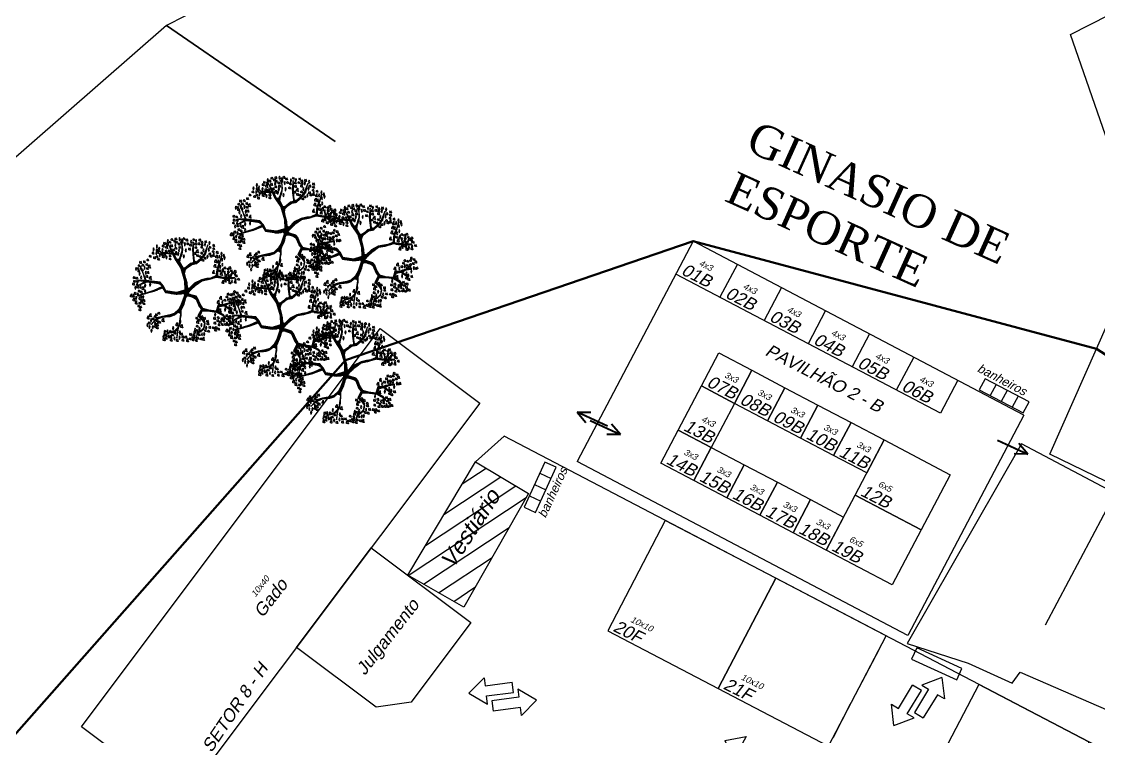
# Model space of a CAD drawing. Header units: metres. Extents: x 2113 to 5678, y -2764 to 956.
# Drawn here: x 3084.8 to 3171.4, y -1630.9 to -1573.4 of the extents above; entities that cross this region are included whole.
import ezdxf

# ---------------------------------------------------------------- set-up
doc = ezdxf.new("R2010")
doc.units = ezdxf.units.M
doc.header["$MEASUREMENT"] = 0
doc.linetypes.add('ACAD_ISO03W100', pattern=[30, 12, -18])
doc.linetypes.add('CONTINUO', pattern=[0])
for name, color, linetype in [('_FLUXO', 6, 'CONTINUO'), ('_SETOR B', 5, 'Continuous'), ('_SETOR D', 22, 'Continuous'), ('_SETOR F', 30, 'Continuous'), ('_SETOR H', 94, 'Continuous'), ('Layout-int', 7, 'Continuous'), ('TXT_QUADRAFISCAL_5000', 7, 'Continuous')]:
    doc.layers.add(name, color=color, linetype=linetype)
doc.styles.add('TimesNewRoman', font='times.ttf')
doc.styles.add('util2000', font='arial.ttf', dxfattribs={"oblique": 12.000028})

# ---------------------------------------------------------------- blocks, each defined once
blk = doc.blocks.new('Arb009')
at = {"layer": 'Layout-int'}
h = blk.add_hatch(dxfattribs=at)
h.set_pattern_fill('_USER', color=0, scale=3.5, style=0, pattern_type=0)
h.set_pattern_definition([(0, (-461.5944, -432.1095), (0, 3.5), [])])
h.paths.add_polyline_path([(-177, 393), (-242, 396), (-266, 420), (-239, 390), (-177, 387), (-132, 381), (-111, 336), (-52, 247), (-16, 126), (-14, 37), (-94, 13), (-195, 28), (-218, 75), (-251, 114), (-384, 129), (-423, 221), (-393, 132), (-456, 129), (-393, 120), (-462, 81), (-379, 117), (-313, 108), (-260, 99), (-227, 72), (-310, 34), (-459, -14), (-313, 25), (-227, 58), (-198, 13), (-94, -2), (-49, 1), (-31, 7), (-22, 1), (-19, -8), (-22, -26), (-49, -103), (-73, -147), (-117, -189), (-156, -201), (-227, -215), (-281, -230), (-337, -293), (-281, -242), (-227, -221), (-156, -215), (-114, -201), (-82, -174), (-61, -180), (-55, -195), (-64, -260), (-70, -296), (-85, -325), (-114, -355), (-162, -370), (-192, -388), (-162, -373), (-114, -364), (-85, -340), (-91, -423), (-76, -325), (-64, -305), (-52, -266), (-55, -236), (-49, -210), (-49, -180), (-49, -156), (-40, -135), (-22, -97), (-14, -70), (-5, -34), (7, -20), (34, -23), (70, -34), (93, -49), (123, -121), (144, -147), (111, -210), (153, -251), (173, -281), (165, -328), (141, -352), (105, -373), (93, -417), (96, -432), (99, -414), (108, -376), (144, -355), (170, -331), (179, -284), (173, -251), (159, -242), (129, -218), (153, -162), (224, -165), (289, -174), (346, -204), (393, -248), (354, -198), (301, -168), (316, -121), (363, -112), (435, -165), (372, -112), (402, -94), (432, -88), (467, -82), (423, -85), (378, -94), (348, -106), (304, -106), (286, -165), (215, -156), (159, -141), (132, -97), (111, -46), (93, -23), (43, -8), (13, 4), (37, 34), (93, 87), (147, 126), (209, 138), (289, 161), (348, 152), (437, 149), (467, 155), (435, 155), (340, 161), (301, 170), (301, 209), (307, 253), (325, 304), (334, 348), (340, 369), (319, 304), (295, 247), (286, 191), (283, 173), (236, 152), (197, 147), (144, 135), (78, 102), (28, 52), (10, 58), (7, 105), (-5, 149), (-16, 200), (-8, 233), (10, 253), (52, 283), (99, 292), (144, 333), (188, 384), (206, 470), (173, 387), (135, 336), (96, 304), (78, 313), (70, 399), (70, 461), (67, 500), (58, 425), (61, 381), (70, 313), (67, 298), (40, 292), (16, 268), (-14, 247), (-31, 250), (-61, 304), (-55, 345), (-40, 381), (-34, 425), (-40, 473), (-58, 503), (-43, 464), (-43, 408), (-52, 381), (-61, 348), (-73, 328), (-91, 331), (-114, 372), (-132, 411), (-168, 467), (-135, 390)])
for points in [[(-180, 491), (-174, 494), (-171, 506), (-174, 514), (-177, 520), (-180, 512), (-183, 506)], [(-144, 523), (-138, 532), (-132, 523), (-129, 512), (-135, 512), (-144, 514)], [(-106, 529), (-100, 538), (-94, 529), (-91, 517), (-97, 517), (-106, 520)], [(-67, 512), (-61, 514), (-58, 526), (-61, 535), (-64, 541), (-67, 532), (-70, 526)], [(-49, 520), (-43, 529), (-37, 520), (-34, 509), (-40, 509), (-49, 512)], [(-28, 532), (-22, 541), (-16, 532), (-14, 520), (-19, 520), (-28, 523)], [(-2, 517), (4, 526), (10, 517), (13, 506), (7, 506), (-2, 509)], [(64, 523), (70, 532), (75, 523), (78, 512), (73, 512), (64, 514)], [(90, 491), (96, 494), (99, 506), (96, 514), (93, 520), (90, 512), (87, 506)], [(123, 517), (129, 526), (135, 517), (138, 506), (132, 506), (123, 509)], [(-177, 393), (-242, 396), (-266, 420), (-239, 390), (-177, 387), (-132, 381), (-111, 336), (-52, 247), (-16, 126), (-14, 37), (-94, 13), (-195, 28), (-218, 75), (-251, 114), (-384, 129), (-423, 221), (-393, 132), (-456, 129), (-393, 120), (-462, 81), (-379, 117), (-313, 108), (-260, 99), (-227, 72), (-310, 34), (-459, -14), (-313, 25), (-227, 58), (-198, 13), (-94, -2), (-49, 1), (-31, 7), (-22, 1), (-19, -8), (-22, -26), (-49, -103), (-73, -147), (-117, -189), (-156, -201), (-227, -215), (-281, -230), (-337, -293), (-281, -242), (-227, -221), (-156, -215), (-114, -201), (-82, -174), (-61, -180), (-55, -195), (-64, -260), (-70, -296), (-85, -325), (-114, -355), (-162, -370), (-192, -388), (-162, -373), (-114, -364), (-85, -340), (-91, -423), (-76, -325), (-64, -305), (-52, -266), (-55, -236), (-49, -210), (-49, -180), (-49, -156), (-40, -135), (-22, -97), (-14, -70), (-5, -34), (7, -20), (34, -23), (70, -34), (93, -49), (123, -121), (144, -147), (111, -210), (153, -251), (173, -281), (165, -328), (141, -352), (105, -373), (93, -417), (96, -432), (99, -414), (108, -376), (144, -355), (170, -331), (179, -284), (173, -251), (159, -242), (129, -218), (153, -162), (224, -165), (289, -174), (346, -204), (393, -248), (354, -198), (301, -168), (316, -121), (363, -112), (435, -165), (372, -112), (402, -94), (432, -88), (467, -82), (423, -85), (378, -94), (348, -106), (304, -106), (286, -165), (215, -156), (159, -141), (132, -97), (111, -46), (93, -23), (43, -8), (13, 4), (37, 34), (93, 87), (147, 126), (209, 138), (289, 161), (348, 152), (437, 149), (467, 155), (435, 155), (340, 161), (301, 170), (301, 209), (307, 253), (325, 304), (334, 348), (340, 369), (319, 304), (295, 247), (286, 191), (283, 173), (236, 152), (197, 147), (144, 135), (78, 102), (28, 52), (10, 58), (7, 105), (-5, 149), (-16, 200), (-8, 233), (10, 253), (52, 283), (99, 292), (144, 333), (188, 384), (206, 470), (173, 387), (135, 336), (96, 304), (78, 313), (70, 399), (70, 461), (67, 500), (58, 425), (61, 381), (70, 313), (67, 298), (40, 292), (16, 268), (-14, 247), (-31, 250), (-61, 304), (-55, 345), (-40, 381), (-34, 425), (-40, 473), (-58, 503), (-43, 464), (-43, 408), (-52, 381), (-61, 348), (-73, 328), (-91, 331), (-114, 372), (-132, 411), (-168, 467), (-135, 390)], [(-316, 411), (-310, 414), (-307, 425), (-310, 434), (-313, 440), (-316, 431), (-319, 425)], [(-284, 440), (-278, 443), (-275, 455), (-278, 464), (-281, 470), (-284, 461), (-287, 455)], [(-284, 422), (-278, 431), (-272, 422), (-269, 411), (-275, 411), (-284, 414)], [(-263, 420), (-257, 422), (-254, 434), (-257, 443), (-260, 449), (-263, 440), (-266, 434)], [(-230, 405), (-224, 408), (-221, 420), (-224, 428), (-227, 434), (-230, 425), (-233, 420)], [(-227, 461), (-221, 470), (-215, 461), (-212, 449), (-218, 449), (-227, 452)], [(-215, 485), (-209, 494), (-203, 485), (-200, 473), (-206, 473), (-215, 476)], [(-200, 414), (-195, 422), (-189, 414), (-186, 402), (-192, 402), (-200, 405)], [(-195, 449), (-183, 467), (-183, 449), (-177, 434), (-183, 434), (-195, 437)], [(-186, 482), (-180, 491), (-174, 482), (-171, 470), (-177, 470), (-186, 473)], [(-171, 414), (-165, 422), (-159, 414), (-156, 402), (-162, 402), (-171, 405)], [(-162, 497), (-156, 506), (-150, 497), (-147, 485), (-153, 485), (-162, 488)], [(-147, 464), (-141, 473), (-135, 464), (-132, 452), (-138, 452), (-147, 455)], [(-129, 422), (-123, 431), (-117, 422), (-114, 411), (-120, 411), (-129, 414)], [(-117, 506), (-111, 514), (-106, 506), (-103, 494), (-108, 494), (-117, 497)], [(-108, 452), (-103, 455), (-100, 467), (-103, 476), (-106, 482), (-108, 473), (-111, 467)], [(-106, 440), (-100, 449), (-94, 440), (-91, 428), (-97, 428), (-106, 431)], [(-100, 497), (-94, 506), (-88, 497), (-85, 485), (-91, 485), (-100, 488)], [(-76, 479), (-70, 488), (-64, 479), (-61, 467), (-67, 467), (-76, 470)], [(-73, 402), (-67, 405), (-64, 417), (-67, 425), (-70, 431), (-73, 422), (-76, 417)], [(-70, 449), (-64, 458), (-58, 449), (-55, 437), (-61, 437), (-70, 440)], [(-46, 497), (-40, 506), (-34, 497), (-31, 485), (-37, 485), (-46, 488)], [(-16, 461), (-11, 464), (-8, 476), (-11, 485), (-14, 491), (-16, 482), (-19, 476)], [(-8, 402), (-2, 405), (1, 417), (-2, 425), (-5, 431), (-8, 422), (-11, 417)], [(7, 482), (13, 491), (19, 482), (22, 470), (16, 470), (7, 473)], [(25, 431), (31, 440), (37, 431), (40, 420), (34, 420), (25, 422)], [(34, 470), (40, 479), (46, 470), (49, 458), (43, 458), (34, 461)], [(43, 485), (49, 488), (52, 500), (49, 509), (46, 514), (43, 506), (40, 500)], [(81, 479), (87, 488), (93, 479), (96, 467), (90, 467), (81, 470)], [(84, 446), (90, 455), (96, 446), (99, 434), (93, 434), (84, 437)], [(99, 408), (111, 425), (111, 408), (117, 393), (111, 393), (99, 396)], [(114, 482), (120, 491), (126, 482), (129, 470), (123, 470), (114, 473)], [(141, 449), (147, 458), (153, 449), (156, 437), (150, 437), (141, 440)], [(144, 497), (150, 506), (156, 497), (159, 485), (153, 485), (144, 488)], [(144, 473), (150, 482), (156, 473), (159, 461), (153, 461), (144, 464)], [(162, 402), (167, 405), (170, 417), (167, 425), (165, 431), (162, 422), (159, 417)], [(176, 458), (182, 461), (185, 473), (182, 482), (179, 488), (176, 479), (173, 473)], [(179, 503), (185, 512), (191, 503), (194, 491), (188, 491), (179, 494)], [(212, 408), (218, 411), (221, 422), (218, 431), (215, 437), (212, 428), (209, 422)], [(218, 473), (224, 476), (227, 488), (224, 497), (221, 503), (218, 494), (215, 488)], [(221, 449), (227, 458), (233, 449), (236, 437), (230, 437), (221, 440)], [(251, 408), (256, 417), (262, 408), (265, 396), (259, 396), (251, 399)], [(256, 467), (262, 476), (268, 467), (271, 455), (265, 455), (256, 458)], [(256, 437), (262, 446), (268, 437), (271, 425), (265, 425), (256, 428)], [(-444, 304), (-438, 313), (-432, 304), (-429, 292), (-435, 292), (-444, 295)], [(-408, 310), (-402, 319), (-396, 310), (-393, 298), (-399, 298), (-408, 301)], [(-376, 328), (-370, 336), (-364, 328), (-361, 316), (-367, 316), (-376, 319)], [(-352, 363), (-346, 372), (-340, 363), (-337, 351), (-343, 351), (-352, 354)], [(-325, 393), (-319, 402), (-313, 393), (-310, 381), (-316, 381), (-325, 384)], [(-310, 348), (-304, 357), (-298, 348), (-295, 336), (-301, 336), (-310, 339)], [(-289, 375), (-284, 378), (-281, 390), (-284, 399), (-287, 405), (-289, 396), (-292, 390)], [(-287, 360), (-281, 369), (-275, 360), (-272, 348), (-278, 348), (-287, 351)], [(-278, 399), (-272, 408), (-266, 399), (-263, 387), (-269, 387), (-278, 390)], [(-272, 333), (-266, 342), (-260, 333), (-257, 322), (-263, 322), (-272, 325)], [(-257, 357), (-251, 360), (-248, 372), (-251, 381), (-254, 387), (-257, 378), (-260, 372)], [(-239, 381), (-233, 390), (-227, 381), (-224, 369), (-230, 369), (-239, 372)], [(-227, 357), (-221, 366), (-215, 357), (-212, 345), (-218, 345), (-227, 348)], [(-212, 375), (-206, 384), (-200, 375), (-198, 363), (-203, 363), (-212, 366)], [(-192, 336), (-186, 339), (-183, 351), (-186, 360), (-189, 366), (-192, 357), (-195, 351)], [(-162, 366), (-156, 375), (-150, 366), (-147, 354), (-153, 354), (-162, 357)], [(-162, 336), (-156, 345), (-150, 336), (-147, 325), (-153, 325), (-162, 328)], [(-108, 390), (-97, 408), (-97, 390), (-91, 375), (-97, 375), (-108, 378)], [(-82, 369), (-76, 372), (-73, 384), (-76, 393), (-79, 399), (-82, 390), (-85, 384)], [(-28, 345), (-22, 348), (-19, 360), (-22, 369), (-25, 375), (-28, 366), (-31, 360)], [(75, 390), (81, 399), (87, 390), (90, 378), (84, 378), (75, 381)], [(102, 369), (108, 378), (114, 369), (117, 357), (111, 357), (102, 360)], [(126, 360), (132, 369), (138, 360), (141, 348), (135, 348), (126, 351)], [(141, 393), (147, 402), (153, 393), (156, 381), (150, 381), (141, 384)], [(153, 325), (159, 333), (165, 325), (167, 313), (162, 313), (153, 316)], [(173, 345), (179, 354), (185, 345), (188, 333), (182, 333), (173, 336)], [(200, 342), (206, 345), (209, 357), (206, 366), (203, 372), (200, 363), (197, 357)], [(218, 384), (224, 393), (230, 384), (233, 372), (227, 372), (218, 375)], [(230, 363), (236, 372), (242, 363), (245, 351), (239, 351), (230, 354)], [(254, 372), (265, 390), (265, 372), (271, 357), (265, 357), (254, 360)], [(274, 313), (286, 331), (286, 313), (292, 298), (286, 298), (274, 301)], [(283, 357), (295, 375), (295, 357), (301, 342), (295, 342), (283, 345)], [(289, 399), (295, 408), (301, 399), (304, 387), (298, 387), (289, 390)], [(301, 295), (307, 298), (310, 310), (307, 319), (304, 325), (301, 316), (298, 310)], [(313, 342), (319, 345), (322, 357), (319, 366), (316, 372), (313, 363), (310, 357)], [(334, 369), (340, 372), (343, 384), (340, 393), (337, 399), (334, 390), (331, 384)], [(340, 313), (346, 316), (348, 328), (346, 336), (343, 342), (340, 333), (337, 328)], [(357, 351), (363, 354), (366, 366), (363, 375), (360, 381), (357, 372), (354, 366)], [(363, 331), (369, 333), (372, 345), (369, 354), (366, 360), (363, 351), (360, 345)], [(-485, 224), (-479, 227), (-476, 239), (-479, 247), (-482, 253), (-485, 244), (-488, 239)], [(-470, 244), (-465, 253), (-459, 244), (-456, 233), (-462, 233), (-470, 236)], [(-462, 221), (-456, 230), (-450, 221), (-447, 209), (-453, 209), (-462, 212)], [(-459, 274), (-453, 283), (-447, 274), (-444, 262), (-450, 262), (-459, 265)], [(-450, 179), (-444, 182), (-441, 194), (-444, 203), (-447, 209), (-450, 200), (-453, 194)], [(-438, 236), (-432, 239), (-429, 250), (-432, 259), (-435, 265), (-438, 256), (-441, 250)], [(-429, 233), (-423, 241), (-417, 233), (-414, 221), (-420, 221), (-429, 224)], [(-423, 277), (-417, 286), (-411, 277), (-408, 265), (-414, 265), (-423, 268)], [(-402, 233), (-396, 236), (-393, 247), (-396, 256), (-399, 262), (-402, 253), (-405, 247)], [(-390, 188), (-384, 191), (-381, 203), (-384, 212), (-387, 218), (-390, 209), (-393, 203)], [(-384, 283), (-379, 292), (-373, 283), (-370, 271), (-376, 271), (-384, 274)], [(-379, 244), (-373, 253), (-367, 244), (-364, 233), (-370, 233), (-379, 236)], [(-373, 209), (-367, 218), (-361, 209), (-358, 197), (-364, 197), (-373, 200)], [(-361, 262), (-349, 280), (-349, 262), (-343, 247), (-349, 247), (-361, 250)], [(254, 209), (265, 227), (265, 209), (271, 194), (265, 194), (254, 197)], [(268, 268), (280, 286), (280, 268), (286, 253), (280, 253), (268, 256)], [(313, 224), (319, 233), (325, 224), (328, 212), (322, 212), (313, 215)], [(322, 244), (328, 247), (331, 259), (328, 268), (325, 274), (322, 265), (319, 259)], [(328, 191), (340, 209), (340, 191), (346, 176), (340, 176), (328, 179)], [(343, 265), (348, 268), (351, 280), (348, 289), (346, 295), (343, 286), (340, 280)], [(343, 227), (354, 244), (354, 227), (360, 212), (354, 212), (343, 215)], [(363, 250), (369, 259), (375, 250), (378, 239), (372, 239), (363, 241)], [(366, 188), (372, 191), (375, 203), (372, 212), (369, 218), (366, 209), (363, 203)], [(393, 241), (399, 250), (405, 241), (408, 230), (402, 230), (393, 233)], [(396, 179), (402, 182), (405, 194), (402, 203), (399, 209), (396, 200), (393, 194)], [(396, 215), (402, 224), (408, 215), (411, 203), (405, 203), (396, 206)], [(411, 253), (417, 262), (423, 253), (426, 241), (420, 241), (411, 244)], [(426, 224), (432, 233), (437, 224), (440, 212), (435, 212), (426, 215)], [(437, 203), (443, 212), (449, 203), (452, 191), (446, 191), (437, 194)], [(461, 218), (467, 227), (473, 218), (476, 206), (470, 206), (461, 209)], [(-512, 96), (-506, 105), (-500, 96), (-497, 84), (-503, 84), (-512, 87)], [(-506, 158), (-500, 167), (-494, 158), (-491, 147), (-497, 147), (-506, 149)], [(-503, 123), (-497, 132), (-491, 123), (-488, 111), (-494, 111), (-503, 114)], [(-479, 152), (-473, 161), (-468, 152), (-465, 141), (-470, 141), (-479, 144)], [(-473, 75), (-468, 78), (-465, 90), (-468, 99), (-470, 105), (-473, 96), (-476, 90)], [(-473, 123), (-468, 132), (-462, 123), (-459, 111), (-465, 111), (-473, 114)], [(-435, 144), (-429, 147), (-426, 158), (-429, 167), (-432, 173), (-435, 164), (-438, 158)], [(-384, 170), (-379, 179), (-373, 170), (-370, 158), (-376, 158), (-384, 161)], [(-352, 152), (-340, 170), (-340, 152), (-334, 138), (-340, 138), (-352, 141)], [(-349, 75), (-343, 78), (-340, 90), (-343, 99), (-346, 105), (-349, 96), (-352, 90)], [(343, 114), (354, 132), (354, 114), (360, 99), (354, 99), (343, 102)], [(363, 129), (375, 147), (375, 129), (381, 114), (375, 114), (363, 117)], [(372, 179), (378, 188), (384, 179), (387, 167), (381, 167), (372, 170)], [(384, 141), (390, 149), (396, 141), (399, 129), (393, 129), (384, 132)], [(405, 176), (411, 185), (417, 176), (420, 164), (414, 164), (405, 167)], [(408, 114), (414, 117), (417, 129), (414, 138), (411, 144), (408, 135), (405, 129)], [(411, 108), (417, 117), (423, 108), (426, 96), (420, 96), (411, 99)], [(426, 167), (432, 170), (435, 182), (432, 191), (429, 197), (426, 188), (423, 182)], [(435, 105), (440, 108), (443, 120), (440, 129), (437, 135), (435, 126), (432, 120)], [(464, 173), (470, 176), (473, 188), (470, 197), (467, 203), (464, 194), (461, 188)], [(461, 114), (467, 123), (473, 114), (476, 102), (470, 102), (461, 105)], [(467, 120), (473, 123), (476, 135), (473, 144), (470, 149), (467, 141), (464, 135)], [(473, 176), (479, 185), (485, 176), (488, 164), (482, 164), (473, 167)], [(494, 144), (500, 152), (506, 144), (509, 132), (503, 132), (494, 135)], [(-533, -17), (-521, 1), (-521, -17), (-515, -32), (-521, -32), (-533, -29)], [(-497, 7), (-491, 16), (-485, 7), (-482, -5), (-488, -5), (-497, -2)], [(-491, 46), (-485, 49), (-482, 60), (-485, 69), (-488, 75), (-491, 66), (-494, 60)], [(-470, 66), (-465, 75), (-459, 66), (-456, 55), (-462, 55), (-470, 58)], [(-468, -20), (-462, -17), (-459, -5), (-462, 4), (-465, 10), (-468, 1), (-470, -5)], [(-459, 31), (-453, 40), (-447, 31), (-444, 19), (-450, 19), (-459, 22)], [(-441, 55), (-435, 58), (-432, 69), (-435, 78), (-438, 84), (-441, 75), (-444, 69)], [(-438, 19), (-432, 28), (-426, 19), (-423, 7), (-429, 7), (-438, 10)], [(-423, 55), (-411, 72), (-411, 55), (-405, 40), (-411, 40), (-423, 43)], [(-396, 66), (-390, 69), (-387, 81), (-390, 90), (-393, 96), (-396, 87), (-399, 81)], [(-396, 10), (-390, 13), (-387, 25), (-390, 34), (-393, 40), (-396, 31), (-399, 25)], [(393, 1), (399, 10), (405, 1), (408, -11), (402, -11), (393, -8)], [(420, -5), (426, 4), (432, -5), (435, -17), (429, -17), (420, -14)], [(446, 1), (452, 10), (458, 1), (461, -11), (455, -11), (446, -8)], [(455, 25), (461, 34), (467, 25), (470, 13), (464, 13), (455, 16)], [(482, 10), (488, 19), (494, 10), (497, -2), (491, -2), (482, 1)], [(-506, -32), (-500, -29), (-497, -17), (-500, -8), (-503, -2), (-506, -11), (-509, -17)], [(-509, -55), (-497, -37), (-497, -55), (-491, -70), (-497, -70), (-509, -67)], [(-488, -82), (-476, -64), (-476, -82), (-470, -97), (-476, -97), (-488, -94)], [(-482, -52), (-476, -49), (-473, -37), (-476, -29), (-479, -23), (-482, -32), (-485, -37)], [(-453, -58), (-447, -55), (-444, -43), (-447, -34), (-450, -29), (-453, -37), (-456, -43)], [(-453, -85), (-447, -76), (-441, -85), (-438, -97), (-444, -97), (-453, -94)], [(-441, -23), (-435, -14), (-429, -23), (-426, -34), (-432, -34), (-441, -32)], [(-438, -52), (-432, -43), (-426, -52), (-423, -64), (-429, -64), (-438, -61)], [(-435, -76), (-429, -67), (-423, -76), (-420, -88), (-426, -88), (-435, -85)], [(-417, -43), (-411, -40), (-408, -29), (-411, -20), (-414, -14), (-417, -23), (-420, -29)], [(-411, -61), (-405, -52), (-399, -61), (-396, -73), (-402, -73), (-411, -70)], [(-411, -91), (-405, -82), (-399, -91), (-396, -103), (-402, -103), (-411, -100)], [(298, -79), (310, -61), (310, -79), (316, -94), (310, -94), (298, -91)], [(322, -40), (334, -23), (334, -40), (340, -55), (334, -55), (322, -52)], [(343, -94), (348, -91), (351, -79), (348, -70), (346, -64), (343, -73), (340, -79)], [(363, -58), (369, -49), (375, -58), (378, -70), (372, -70), (363, -67)], [(381, -26), (387, -17), (393, -26), (396, -37), (390, -37), (381, -34)], [(396, -70), (402, -67), (405, -55), (402, -46), (399, -40), (396, -49), (393, -55)], [(414, -73), (420, -64), (426, -73), (429, -85), (423, -85), (414, -82)], [(417, -46), (423, -37), (429, -46), (432, -58), (426, -58), (417, -55)], [(440, -61), (446, -52), (452, -61), (455, -73), (449, -73), (440, -70)], [(446, -37), (452, -29), (458, -37), (461, -49), (455, -49), (446, -46)], [(458, -121), (464, -118), (467, -106), (464, -97), (461, -91), (458, -100), (455, -106)], [(473, -29), (479, -20), (485, -29), (488, -40), (482, -40), (473, -37)], [(482, -88), (488, -85), (491, -73), (488, -64), (485, -58), (482, -67), (479, -73)], [(497, -14), (503, -5), (509, -14), (512, -26), (506, -26), (497, -23)], [(497, -76), (503, -67), (509, -76), (512, -88), (506, -88), (497, -85)], [(509, -70), (515, -61), (521, -70), (524, -82), (518, -82), (509, -79)], [(-462, -115), (-456, -106), (-450, -115), (-447, -126), (-453, -126), (-462, -124)], [(-450, -150), (-444, -141), (-438, -150), (-435, -162), (-441, -162), (-450, -159)], [(-444, -124), (-438, -115), (-432, -124), (-429, -135), (-435, -135), (-444, -132)], [(-352, -207), (-340, -189), (-340, -207), (-334, -221), (-340, -221), (-352, -218)], [(-292, -198), (-287, -189), (-281, -198), (-278, -210), (-284, -210), (-292, -207)], [(-269, -183), (-263, -174), (-257, -183), (-254, -195), (-260, -195), (-269, -192)], [(274, -213), (280, -210), (283, -198), (280, -189), (277, -183), (274, -192), (271, -198)], [(316, -159), (328, -141), (328, -159), (334, -174), (328, -174), (316, -171)], [(369, -165), (375, -162), (378, -150), (375, -141), (372, -135), (369, -144), (366, -150)], [(381, -207), (387, -198), (393, -207), (396, -218), (390, -218), (381, -215)], [(411, -138), (417, -135), (420, -124), (417, -115), (414, -109), (411, -118), (408, -124)], [(408, -168), (414, -159), (420, -168), (423, -180), (417, -180), (408, -177)], [(423, -138), (429, -129), (435, -138), (437, -150), (432, -150), (423, -147)], [(432, -180), (437, -171), (443, -180), (446, -192), (440, -192), (432, -189)], [(458, -150), (464, -141), (470, -150), (473, -162), (467, -162), (458, -159)], [(-376, -313), (-370, -310), (-367, -299), (-370, -290), (-373, -284), (-376, -293), (-379, -299)], [(-373, -227), (-361, -210), (-361, -227), (-355, -242), (-361, -242), (-373, -239)], [(-361, -278), (-355, -269), (-349, -278), (-346, -290), (-352, -290), (-361, -287)], [(-355, -331), (-349, -328), (-346, -316), (-349, -307), (-352, -302), (-355, -310), (-358, -316)], [(-340, -266), (-334, -263), (-331, -251), (-334, -242), (-337, -236), (-340, -245), (-343, -251)], [(-325, -331), (-319, -328), (-316, -316), (-319, -307), (-322, -302), (-325, -310), (-328, -316)], [(-322, -236), (-316, -227), (-310, -236), (-307, -248), (-313, -248), (-322, -245)], [(-304, -215), (-298, -207), (-292, -215), (-289, -227), (-295, -227), (-304, -224)], [(-301, -302), (-295, -299), (-292, -287), (-295, -278), (-298, -272), (-301, -281), (-304, -287)], [(-304, -310), (-298, -302), (-292, -310), (-289, -322), (-295, -322), (-304, -319)], [(-284, -254), (-278, -245), (-272, -254), (-269, -266), (-275, -266), (-284, -263)], [(-284, -293), (-272, -275), (-272, -293), (-266, -307), (-272, -307), (-284, -305)], [(-263, -269), (-257, -260), (-251, -269), (-248, -281), (-254, -281), (-263, -278)], [(-230, -251), (-218, -233), (-218, -251), (-212, -266), (-218, -266), (-230, -263)], [(-97, -293), (-85, -275), (-85, -293), (-79, -307), (-85, -307), (-97, -305)], [(-52, -310), (-40, -293), (-40, -310), (-34, -325), (-40, -325), (-52, -322)], [(93, -230), (99, -221), (105, -230), (108, -242), (102, -242), (93, -239)], [(99, -307), (105, -299), (111, -307), (114, -319), (108, -319), (99, -316)], [(102, -269), (114, -251), (114, -269), (120, -284), (114, -284), (102, -281)], [(117, -248), (123, -239), (129, -248), (132, -260), (126, -260), (117, -257)], [(141, -313), (147, -310), (150, -299), (147, -290), (144, -284), (141, -293), (138, -299)], [(144, -215), (150, -207), (156, -215), (159, -227), (153, -227), (144, -224)], [(167, -233), (173, -224), (179, -233), (182, -245), (176, -245), (167, -242)], [(197, -260), (203, -251), (209, -260), (212, -272), (206, -272), (197, -269)], [(200, -284), (206, -275), (212, -284), (215, -296), (209, -296), (200, -293)], [(265, -233), (271, -224), (277, -233), (280, -245), (274, -245), (265, -242)], [(268, -278), (274, -269), (280, -278), (283, -290), (277, -290), (268, -287)], [(295, -254), (301, -245), (307, -254), (310, -266), (304, -266), (295, -263)], [(298, -224), (304, -215), (310, -224), (313, -236), (307, -236), (298, -233)], [(307, -293), (313, -284), (319, -293), (322, -305), (316, -305), (307, -302)], [(319, -269), (325, -260), (331, -269), (334, -281), (328, -281), (319, -278)], [(334, -260), (340, -257), (343, -245), (340, -236), (337, -230), (334, -239), (331, -245)], [(340, -290), (346, -281), (351, -290), (354, -302), (348, -302), (340, -299)], [(351, -233), (357, -224), (363, -233), (366, -245), (360, -245), (351, -242)], [(354, -257), (360, -248), (366, -257), (369, -269), (363, -269), (354, -266)], [(369, -290), (375, -281), (381, -290), (384, -302), (378, -302), (369, -299)], [(384, -296), (390, -293), (393, -281), (390, -272), (387, -266), (384, -275), (381, -281)], [(399, -248), (405, -245), (408, -233), (405, -224), (402, -218), (399, -227), (396, -233)], [(396, -293), (402, -284), (408, -293), (411, -305), (405, -305), (396, -302)], [(408, -257), (414, -248), (420, -257), (423, -269), (417, -269), (408, -266)], [(414, -224), (420, -215), (426, -224), (429, -236), (423, -236), (414, -233)], [(414, -284), (420, -275), (426, -284), (429, -296), (423, -296), (414, -293)], [(435, -281), (440, -272), (446, -281), (449, -293), (443, -293), (435, -290)], [(-337, -367), (-331, -364), (-328, -352), (-331, -343), (-334, -337), (-337, -346), (-340, -352)], [(-284, -322), (-278, -313), (-272, -322), (-269, -334), (-275, -334), (-284, -331)], [(-221, -423), (-215, -420), (-212, -408), (-215, -399), (-218, -394), (-221, -402), (-224, -408)], [(-212, -397), (-206, -394), (-203, -382), (-206, -373), (-209, -367), (-212, -376), (-215, -382)], [(-209, -355), (-203, -346), (-198, -355), (-195, -367), (-200, -367), (-209, -364)], [(-198, -397), (-192, -388), (-186, -397), (-183, -408), (-189, -408), (-198, -405)], [(-183, -373), (-177, -370), (-174, -358), (-177, -349), (-180, -343), (-183, -352), (-186, -358)], [(-171, -420), (-165, -417), (-162, -405), (-165, -397), (-168, -391), (-171, -399), (-174, -405)], [(-159, -355), (-153, -346), (-147, -355), (-144, -367), (-150, -367), (-159, -364)], [(-156, -411), (-144, -394), (-144, -411), (-138, -426), (-144, -426), (-156, -423)], [(-138, -391), (-132, -382), (-126, -391), (-123, -402), (-129, -402), (-138, -399)], [(-129, -343), (-123, -340), (-120, -328), (-123, -319), (-126, -313), (-129, -322), (-132, -328)], [(-117, -441), (-111, -438), (-108, -426), (-111, -417), (-114, -411), (-117, -420), (-120, -426)], [(-114, -373), (-108, -364), (-103, -373), (-100, -385), (-106, -385), (-114, -382)], [(-67, -432), (-61, -429), (-58, -417), (-61, -408), (-64, -402), (-67, -411), (-70, -417)], [(-64, -385), (-58, -382), (-55, -370), (-58, -361), (-61, -355), (-64, -364), (-67, -370)], [(-52, -382), (-46, -373), (-40, -382), (-37, -394), (-43, -394), (-52, -391)], [(-40, -411), (-34, -402), (-28, -411), (-25, -423), (-31, -423), (-40, -420)], [(-11, -411), (-5, -402), (1, -411), (4, -423), (-2, -423), (-11, -420)], [(34, -385), (40, -376), (46, -385), (49, -397), (43, -397), (34, -394)], [(55, -414), (61, -405), (67, -414), (70, -426), (64, -426), (55, -423)], [(67, -388), (73, -379), (78, -388), (81, -399), (75, -399), (67, -397)], [(75, -432), (81, -429), (84, -417), (81, -408), (78, -402), (75, -411), (73, -417)], [(75, -364), (81, -355), (87, -364), (90, -376), (84, -376), (75, -373)], [(81, -358), (87, -355), (90, -343), (87, -334), (84, -328), (81, -337), (78, -343)], [(99, -349), (105, -340), (111, -349), (114, -361), (108, -361), (99, -358)], [(102, -420), (108, -411), (114, -420), (117, -432), (111, -432), (102, -429)], [(117, -388), (123, -379), (129, -388), (132, -399), (126, -399), (117, -397)], [(123, -349), (129, -346), (132, -334), (129, -325), (126, -319), (123, -328), (120, -334)], [(147, -402), (153, -399), (156, -388), (153, -379), (150, -373), (147, -382), (144, -388)], [(167, -399), (173, -397), (176, -385), (173, -376), (170, -370), (167, -379), (165, -385)], [(176, -349), (182, -340), (188, -349), (191, -361), (185, -361), (176, -358)], [(188, -340), (194, -337), (197, -325), (194, -316), (191, -310), (188, -319), (185, -325)], [(206, -355), (212, -346), (218, -355), (221, -367), (215, -367), (206, -364)], [(218, -319), (224, -310), (230, -319), (233, -331), (227, -331), (218, -328)], [(254, -322), (259, -313), (265, -322), (268, -334), (262, -334), (254, -331)], [(274, -346), (280, -337), (286, -346), (289, -358), (283, -358), (274, -355)], [(280, -322), (286, -313), (292, -322), (295, -334), (289, -334), (280, -331)], [(304, -334), (310, -325), (316, -334), (319, -346), (313, -346), (304, -343)], [(-221, -435), (-209, -417), (-209, -435), (-203, -450), (-209, -450), (-221, -447)], [(-198, -423), (-192, -414), (-186, -423), (-183, -435), (-189, -435), (-198, -432)], [(-150, -441), (-144, -432), (-138, -441), (-135, -453), (-141, -453), (-150, -450)], [(-94, -444), (-88, -435), (-82, -444), (-79, -456), (-85, -456), (-94, -453)], [(-40, -441), (-34, -432), (-28, -441), (-25, -453), (-31, -453), (-40, -450)], [(4, -444), (16, -426), (16, -444), (22, -459), (16, -459), (4, -456)], [(31, -429), (37, -420), (43, -429), (46, -441), (40, -441), (31, -438)], [(58, -438), (64, -429), (70, -438), (73, -450), (67, -450), (58, -447)], [(90, -444), (96, -435), (102, -444), (105, -456), (99, -456), (90, -453)], [(132, -429), (138, -420), (144, -429), (147, -441), (141, -441), (132, -438)], [(156, -432), (167, -414), (167, -432), (173, -447), (167, -447), (156, -444)]]:
    blk.add_lwpolyline(points, close=True)
blk = doc.blocks.new('Setaxr01')
for p, q in [((1500, 0), (925, 450)), ((925, 450), (925, 175)), ((925, 175), (0, 175)), ((0, 175), (0, -175)), ((1500, 0), (925, -450)), ((925, -175), (0, -175)), ((925, -450), (925, -175))]:
    blk.add_line(p, q)

msp = doc.modelspace()

# ---------------------------------------------------------------- hatches: boundary and pattern name
h = msp.add_hatch()
h.set_pattern_fill('ANSI31,_O', color=256, scale=10, angle=-11.55807)
h.set_pattern_definition([(33.44193, (-55.6225, -2340.2899), (-0.68886446, 1.04305597), [])])
h.paths.add_polyline_path([(3125.536, -1611.318), (3121.27, -1608.773), (3115.831, -1617.888), (3120.33, -1620.452)])
h.paths.add_polyline_path([(3119.858, -1618.318), (3124.091, -1611.868), (3121.883, -1609.638), (3117.65, -1616.089)], flags=24)

# ---------------------------------------------------------------- linework, layer by layer
for p, q in [((3140.472, -1551.129), (3096.456, -1573.748)), ((3140.472, -1551.129), (3096.456, -1573.748)), ((3096.456, -1573.748), (3081.914, -1586.46)), ((3096.456, -1573.748), (3081.914, -1586.46)), ((3110.007, -1583.051), (3096.456, -1573.748)), ((3096.456, -1573.748), (3110.007, -1583.051)), ((3110.007, -1583.051), (3096.456, -1573.748)), ((3096.456, -1573.748), (3110.007, -1583.051)), ((3138.766, -1591.051), (3129.448, -1608.748)), ((3138.766, -1591.051), (3129.448, -1608.748)), ((3165.311, -1605.027), (3138.766, -1591.051)), ((3165.311, -1605.027), (3138.766, -1591.051)), ((3165.311, -1605.027), (3138.766, -1591.051)), ((3165.311, -1605.027), (3138.766, -1591.051)), ((3162.191, -1602.114), (3161.725, -1602.999)), ((3165.73, -1603.977), (3162.191, -1602.114)), ((3163.075, -1602.58), (3162.61, -1603.464)), ((3161.725, -1602.999), (3165.264, -1604.862)), ((3163.96, -1603.045), (3163.494, -1603.93)), ((3164.845, -1603.511), (3164.379, -1604.396)), ((3165.264, -1604.862), (3165.73, -1603.977)), ((3165.311, -1605.027), (3155.994, -1622.724)), ((3165.311, -1605.027), (3155.994, -1622.724)), ((3126.857, -1608.8), (3125.189, -1612.435)), ((3127.766, -1609.217), (3126.857, -1608.8)), ((3155.994, -1622.724), (3129.448, -1608.748)), ((3126.097, -1612.853), (3127.766, -1609.217)), ((3126.44, -1609.709), (3127.349, -1610.126)), ((3126.023, -1610.618), (3126.932, -1611.035)), ((3125.606, -1611.527), (3126.515, -1611.944)), ((3125.189, -1612.435), (3126.097, -1612.853))]:
    msp.add_line(p, q)
at = {"lineweight": 40}
for q in [(3164.905, -1607.321), (3164.519, -1608.156)]:
    msp.add_line((3165.622, -1608.16), q, dxfattribs=at)
at = {"linetype": 'ACAD_ISO03W100'}
msp.add_line((3172.629, -1611.314), (3165.011, -1625.692), dxfattribs=at)
at = {"color": 0, "linetype": 'CONTINUO', "flags": 128}
msp.add_lwpolyline([(3167.403, -1608.165), (3174.875, -1591.262), (3169.039, -1574.459), (3176.895, -1570.452), (3184.056, -1588.146), (3201.344, -1596.211), (3197.6, -1604.509), (3182.988, -1597.917), (3176.396, -1612.529)], close=True, dxfattribs=at)
at = {"color": 1, "lineweight": 60, "flags": 128}
msp.add_lwpolyline([(3065.665, -1651.787), (3110.846, -1600.623), (3138.766, -1591.051), (3171.139, -1599.714), (3179.692, -1605.223), (3195.186, -1607.062), (3196.62, -1607.825), (3202.187, -1597.432), (3206.36, -1597.996), (3199.753, -1613.792), (3201.123, -1622.494), (3235.8, -1663.352), (3214.657, -1684.321), (3216.961, -1686.594), (3212.648, -1690.742), (3210.364, -1688.49), (3205.322, -1693.604), (3236.398, -1711.668)], dxfattribs=at)
at = {"flags": 128}
msp.add_lwpolyline([(3206.36, -1597.996), (3202.187, -1597.432), (3196.62, -1607.825), (3195.186, -1607.062), (3188.061, -1609.144), (3183.945, -1610.432), (3177.188, -1612.547), (3175.81, -1612.998), (3165.12, -1607.336), (3155.925, -1623.37), (3160.826, -1624.968), (3164.371, -1626.551), (3165.011, -1625.692), (3182.473, -1633.267), (3193.263, -1624.689), (3194.153, -1623.338), (3195.155, -1621.42), (3197.446, -1617.599), (3199.753, -1613.792), (3199.378, -1613.277), (3199.318, -1611.601), (3199.803, -1610.012)], close=True, dxfattribs=at)
for points in [[(3123.576, -1606.714), (3121.27, -1608.773)], [(3121.27, -1608.773), (3125.536, -1611.318), (3120.33, -1620.452), (3115.831, -1617.888), (3121.27, -1608.773)]]:
    msp.add_lwpolyline(points)
msp.add_lwpolyline([(3189.873, -1641.401), (3123.576, -1606.714)], dxfattribs=at)
msp.add_lwpolyline([(3156.703, -1623.716), (3156.285, -1624.624), (3159.921, -1626.293), (3160.338, -1625.384)], close=True)
msp.add_lwpolyline([(3156.703, -1623.716), (3156.285, -1624.624), (3159.921, -1626.293), (3160.338, -1625.384)], close=True)
at = {"layer": '_FLUXO', "lineweight": 40}
for p, q in [((3131.865, -1605.911), (3129.429, -1604.784)), ((3131.865, -1605.911), (3129.429, -1604.784)), ((3129.429, -1604.784), (3130.532, -1604.787)), ((3129.429, -1604.784), (3130.146, -1605.623)), ((3130.476, -1605.466), (3132.912, -1606.593)), ((3130.476, -1605.466), (3132.912, -1606.593)), ((3132.912, -1606.593), (3132.195, -1605.755)), ((3132.912, -1606.593), (3132.195, -1605.755)), ((3132.912, -1606.593), (3131.809, -1606.59)), ((3132.912, -1606.593), (3131.809, -1606.59)), ((3163.186, -1607.033), (3165.622, -1608.16)), ((3163.186, -1607.033), (3165.622, -1608.16)), ((3165.622, -1608.16), (3164.905, -1607.321)), ((3165.622, -1608.16), (3164.519, -1608.156))]:
    msp.add_line(p, q, dxfattribs=at)
at = {"layer": '_SETOR B'}
for p, q in [((3142.305, -1592.914), (3140.908, -1595.569)), ((3158.605, -1604.886), (3137.368, -1593.705)), ((3145.845, -1594.778), (3144.447, -1597.432)), ((3149.384, -1596.641), (3147.986, -1599.296)), ((3152.923, -1598.505), (3151.526, -1601.159)), ((3156.463, -1600.368), (3155.065, -1603.023)), ((3160.002, -1602.232), (3158.605, -1604.886))]:
    msp.add_line(p, q, dxfattribs=at)
for points in [[(3139.416, -1602.694), (3140.814, -1600.04), (3143.468, -1601.437), (3142.071, -1604.092)], [(3142.071, -1604.092), (3143.468, -1601.437), (3146.123, -1602.835), (3144.725, -1605.49)], [(3137.553, -1606.234), (3139.416, -1602.694), (3142.071, -1604.092), (3140.207, -1607.631)], [(3144.725, -1605.49), (3146.123, -1602.835), (3148.777, -1604.233), (3147.38, -1606.887)], [(3147.38, -1606.887), (3148.777, -1604.233), (3151.432, -1605.63), (3150.034, -1608.285)], [(3136.155, -1608.888), (3137.553, -1606.234), (3140.207, -1607.631), (3138.81, -1610.286)], [(3150.034, -1608.285), (3151.432, -1605.63), (3154.086, -1607.028), (3152.689, -1609.683)], [(3154.086, -1607.028), (3159.396, -1609.823), (3157.066, -1614.247), (3151.757, -1611.452)], [(3138.81, -1610.286), (3140.207, -1607.631), (3142.862, -1609.029), (3141.464, -1611.684)], [(3141.464, -1611.684), (3142.862, -1609.029), (3145.516, -1610.427), (3144.119, -1613.081)], [(3144.119, -1613.081), (3145.516, -1610.427), (3148.171, -1611.824), (3146.773, -1614.479)], [(3151.757, -1611.452), (3157.066, -1614.247), (3154.737, -1618.672), (3149.428, -1615.876)], [(3146.773, -1614.479), (3148.171, -1611.824), (3150.825, -1613.222), (3149.428, -1615.876)]]:
    msp.add_lwpolyline(points, close=True, dxfattribs=at)
at = {"layer": '_SETOR D'}
for p, q in [((3153.686, -1623.83), (3152.297, -1626.489)), ((3151.372, -1628.262), (3149.983, -1630.922))]:
    msp.add_line(p, q, dxfattribs=at)
at = {"layer": '_SETOR F'}
for points in [[(3145.383, -1618.124), (3136.519, -1613.496), (3131.89, -1622.36), (3140.755, -1626.988)], [(3154.248, -1622.752), (3145.383, -1618.124), (3140.755, -1626.988), (3149.62, -1631.616)], [(3170.548, -1631.29), (3161.683, -1626.662), (3157.055, -1635.526), (3165.92, -1640.154)]]:
    msp.add_lwpolyline(points, close=True, dxfattribs=at)
at = {"layer": '_SETOR H', "flags": 128}
msp.add_lwpolyline([(3089.628, -1630.071), (3113.632, -1598.074), (3121.632, -1604.075), (3097.628, -1636.072), (3089.628, -1630.071)], dxfattribs=at)
msp.add_lwpolyline([(3112.912, -1615.698), (3120.912, -1621.699), (3116.111, -1628.098), (3113.311, -1628.498), (3106.911, -1623.697)], close=True, dxfattribs=at)
at = {"layer": 'TXT_QUADRAFISCAL_5000', "lineweight": 100}
msp.add_circle((3163.675, -1737.551), 237.953, dxfattribs=at)
msp.add_circle((3163.675, -1737.551), 237.953, dxfattribs=at)

# ---------------------------------------------------------------- block references
at = {"color": 1, "xscale": 0.008384681553669634, "yscale": 0.008384681553669634, "zscale": 0.008384681553669634}
for p in [(3106.074, -1590.379), (3112.259, -1592.61), (3098.057, -1595.299), (3105.731, -1598.102), (3110.885, -1601.877)]:
    msp.add_blockref('Arb009', p, dxfattribs=at)
at = {"layer": '_FLUXO', "lineweight": 40, "xscale": 0.002370589168496263, "yscale": 0.002370589168496263, "zscale": 0.002370589168496263}
for p, rotation in [((3124.279, -1626.89), 187.557933336122), ((3156.872, -1629.142), 58.57110058564969), ((3122.649, -1628.392), 7.557933336122098), ((3156.73, -1626.93), 238.5711005856496), ((3144.433, -1632.83), 151.9676191641923)]:
    msp.add_blockref('Setaxr01', p, dxfattribs=dict(at, rotation=rotation))

# ---------------------------------------------------------------- texts
at = {"style": 'TimesNewRoman'}
for s, p in [('GINASIO DE', (3142.841, -1583.714)), ('ESPORTE', (3141.172, -1587.793))]:
    msp.add_text(s, height=2.6219, rotation=335.67134, dxfattribs=at).set_placement(p)
at = {"color": 1, "char_height": 0.7, "attachment_point": 7, "style": 'util2000'}
for insert, rotation in [((3161.5, -1601.508), 332.20086), ((3126.908, -1613.352), 65.31048)]:
    msp.add_mtext('{\\f@Arial Unicode MS|b0|i0|c0|p34;\\C256;banheiros}', dxfattribs=dict(at, insert=insert, rotation=rotation))
at = {"color": 1, "insert": (3119.478, -1617.461), "char_height": 1.3, "width": 7.7325, "attachment_point": 7, "rotation": 56.72191, "style": 'util2000'}
msp.add_mtext('{\\f@Arial Unicode MS|b0|i0|c0|p34;\\C256;Vestiário}', dxfattribs=at)
at = {"layer": '_SETOR B', "char_height": 0.7, "attachment_point": 7, "rotation": 332.90231, "style": 'util2000'}
for s, insert, width in [('{\\f@Arial Unicode MS|b0|i0|c0|p34;\\P\\H1.4286x;01B}', (3137.718, -1593.705), 1.45529), ('{\\f@Arial Unicode MS|b0|i0|c0|p34;\\P\\H1.4286x;02B}', (3141.258, -1595.569), 1.45529), ('{\\f@Arial Unicode MS|b0|i0|c0|p34;\\P\\H1.4286x;03B}', (3144.797, -1597.432), 1.45529), ('{\\f@Arial Unicode MS|b0|i0|c0|p34;\\P\\H1.4286x;04B}', (3148.337, -1599.296), 1.45529), ('{\\f@Arial Unicode MS|b0|i0|c0|p34;\\P\\H1.4286x;PAVILHÃO 2 - B}', (3144.451, -1600.181), 14.71461), ('{\\f@Arial Unicode MS|b0|i0|c0|p34;\\P\\H1.4286x;05B}', (3151.876, -1601.159), 1.45529), ('{\\f@Arial Unicode MS|b0|i0|c0|p34;\\P\\H1.4286x;07B}', (3139.766, -1602.695), 1.45529), ('{\\f@Arial Unicode MS|b0|i0|c0|p34;\\P\\H1.4286x;06B}', (3155.415, -1603.023), 1.45529), ('{\\f@Arial Unicode MS|b0|i0|c0|p34;\\P\\H1.4286x;08B}', (3142.421, -1604.092), 1.45529), ('{\\f@Arial Unicode MS|b0|i0|c0|p34;\\P\\H1.4286x;09B}', (3145.075, -1605.49), 1.45529), ('{\\f@Arial Unicode MS|b0|i0|c0|p34;\\P\\H1.4286x;13B}', (3137.903, -1606.234), 1.45529), ('{\\f@Arial Unicode MS|b0|i0|c0|p34;\\P\\H1.4286x;10B}', (3147.73, -1606.888), 1.45529), ('{\\f@Arial Unicode MS|b0|i0|c0|p34;\\P\\H1.4286x;11B}', (3150.385, -1608.285), 1.45529), ('{\\f@Arial Unicode MS|b0|i0|c0|p34;\\P\\H1.4286x;14B}', (3136.505, -1608.889), 1.45529), ('{\\f@Arial Unicode MS|b0|i0|c0|p34;\\P\\H1.4286x;15B}', (3139.16, -1610.286), 1.45529), ('{\\f@Arial Unicode MS|b0|i0|c0|p34;\\P\\H1.4286x;16B}', (3141.814, -1611.684), 1.45529), ('{\\f@Arial Unicode MS|b0|i0|c0|p34;\\P\\H1.4286x;12B}', (3152.107, -1611.452), 1.45529), ('{\\f@Arial Unicode MS|b0|i0|c0|p34;\\P\\H1.4286x;17B}', (3144.469, -1613.081), 1.45529), ('{\\f@Arial Unicode MS|b0|i0|c0|p34;\\P\\H1.4286x;18B}', (3147.123, -1614.479), 1.45529), ('{\\f@Arial Unicode MS|b0|i0|c0|p34;\\P\\H1.4286x;19B}', (3149.778, -1615.877), 1.45529)]:
    msp.add_mtext(s, dxfattribs=dict(at, insert=insert, width=width))
at = {"layer": '_SETOR B', "char_height": 0.5, "attachment_point": 7, "rotation": 332.90231, "style": 'util2000'}
for s, insert in [('{\\f@Arial Unicode MS|b0|i0|c0|p34;4x3}', (3139.161, -1592.989)), ('{\\f@Arial Unicode MS|b0|i0|c0|p34;4x3}', (3142.701, -1594.853)), ('{\\f@Arial Unicode MS|b0|i0|c0|p34;4x3}', (3146.24, -1596.716)), ('{\\f@Arial Unicode MS|b0|i0|c0|p34;4x3}', (3149.78, -1598.58)), ('{\\f@Arial Unicode MS|b0|i0|c0|p34;4x3}', (3153.319, -1600.443)), ('{\\f@Arial Unicode MS|b0|i0|c0|p34;3x3}', (3141.209, -1601.978)), ('{\\f@Arial Unicode MS|b0|i0|c0|p34;4x3}', (3156.858, -1602.307)), ('{\\f@Arial Unicode MS|b0|i0|c0|p34;3x3}', (3143.864, -1603.376)), ('{\\f@Arial Unicode MS|b0|i0|c0|p34;3x3}', (3146.518, -1604.774)), ('{\\f@Arial Unicode MS|b0|i0|c0|p34;4x3}', (3139.346, -1605.518)), ('{\\f@Arial Unicode MS|b0|i0|c0|p34;3x3}', (3149.173, -1606.171)), ('{\\f@Arial Unicode MS|b0|i0|c0|p34;3x3}', (3137.948, -1608.172)), ('{\\f@Arial Unicode MS|b0|i0|c0|p34;3x3}', (3151.827, -1607.569)), ('{\\f@Arial Unicode MS|b0|i0|c0|p34;3x3}', (3140.603, -1609.57)), ('{\\f@Arial Unicode MS|b0|i0|c0|p34;3x3}', (3143.257, -1610.968)), ('{\\f@Arial Unicode MS|b0|i0|c0|p34;6x5}', (3153.55, -1610.736)), ('{\\f@Arial Unicode MS|b0|i0|c0|p34;3x3}', (3145.912, -1612.365)), ('{\\f@Arial Unicode MS|b0|i0|c0|p34;3x3}', (3148.566, -1613.763)), ('{\\f@Arial Unicode MS|b0|i0|c0|p34;6x5}', (3151.221, -1615.161))]:
    msp.add_mtext(s, dxfattribs=dict(at, insert=insert))
at = {"layer": '_SETOR F', "char_height": 0.7, "width": 1.45529, "attachment_point": 7, "rotation": 333.62231, "style": 'util2000'}
for s, insert in [('{\\f@Arial Unicode MS|b0|i0|c0|p34;\\P\\H1.4286x;20F}', (3132.241, -1622.356)), ('{\\f@Arial Unicode MS|b0|i0|c0|p34;\\P\\H1.4286x;21F}', (3141.105, -1626.984))]:
    msp.add_mtext(s, dxfattribs=dict(at, insert=insert))
at = {"layer": '_SETOR F', "char_height": 0.5, "attachment_point": 7, "rotation": 333.62231, "style": 'util2000'}
for insert in [(3133.675, -1621.622), (3142.539, -1626.25)]:
    msp.add_mtext('{\\f@Arial Unicode MS|b0|i0|c0|p34;10x10}', dxfattribs=dict(at, insert=insert))
at = {"layer": '_SETOR H', "insert": (3103.618, -1619.689), "char_height": 0.5, "attachment_point": 7, "rotation": 52.07965, "style": 'util2000'}
msp.add_mtext('{\\f@Arial Unicode MS|b0|i0|c0|p34;10x40}', dxfattribs=at)
at = {"layer": '_SETOR H', "char_height": 0.7, "attachment_point": 7, "style": 'util2000'}
for s, insert, width, rotation in [('{\\f@Arial Unicode MS|b0|i0|c0|p34;\\P\\H1.4286x;Gado}', (3104.175, -1621.384), 1.45529, 52.07965), ('{\\f@Arial Unicode MS|b0|i0|c0|p34;\\P\\H1.4286x;Julgamento}', (3112.618, -1626.186), 1.45529, 52.07965), ('{\\f@Arial Unicode MS|b0|i0|c0|p34;\\P\\H1.4286x;SETOR 8 - H}', (3100.079, -1632.204), 31.11249, 55.99444)]:
    msp.add_mtext(s, dxfattribs=dict(at, insert=insert, width=width, rotation=rotation))

doc.saveas('drawing.dxf')
